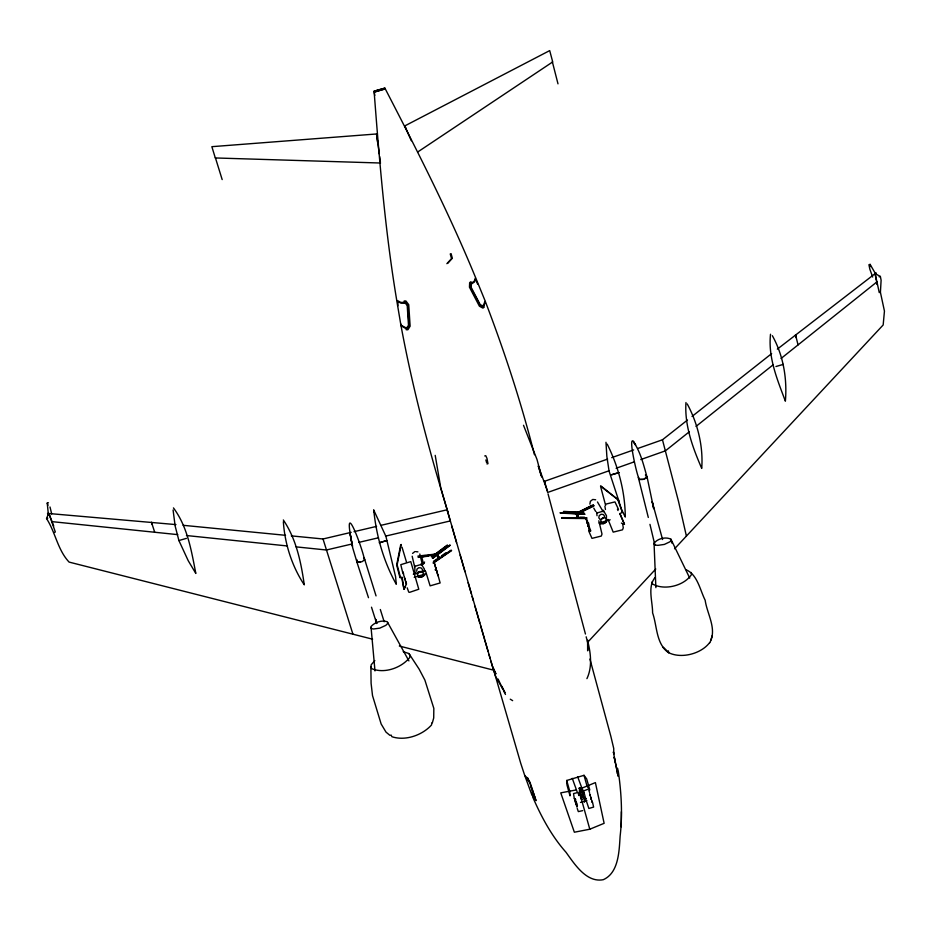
<?xml version="1.0" encoding="UTF-8"?>
<svg xmlns="http://www.w3.org/2000/svg" width="931" height="931" viewBox="0 0 931 931"><rect width="100%" height="100%" fill="white"/><g stroke="black" fill="none" stroke-linecap="round" stroke-linejoin="round"><path stroke-width="1.4" d="M597.05 515.716L596.573 512.131M587.775 640.179L587.67 650.816L587.566 640.586C590.766 652.736 592.5 666.945 586.926 678.641M532.602 796.773C541.225 816.615 551.559 835.991 565.99 852.261C574.497 863.991 586.402 882.96 603.253 879.702C618.894 872.847 619.127 850.713 620.139 836.05C622.641 814.52 621.396 792.642 618.277 771.229M621.384 811.727L621.221 826.786M770.519 334.241C767.982 357.69 777.385 379.72 785.38 401.203C787.265 378.789 783.402 355.491 772.346 335.684M586.867 518.451L586.879 517.764M582.585 793.794L582.794 792.584L579.594 787.952L579.315 794.434M535.15 798.623L531.066 786.974M613.773 754.331L613.727 748.431L610.864 736.363L589.928 659.067M709.725 642.797C717.324 629.03 707.095 614.111 705.163 600.227C700.124 590.219 697.459 574.671 686.322 569.877M655.191 577.406C647.185 586.611 652.701 601.705 652.596 612.866C657.251 626.226 655.878 643.81 668.702 652.794L662.93 647.231L666.794 651.072M674.544 548.813L883.17 324.966L884.45 311.094L880.412 292.311L881.11 280.196L880.365 276.472L875.582 273.854L870.113 264.392L868.937 264.73L869.822 269.106L872.673 277.054M576.813 517.112L577.115 513.865C581.293 519.195 574.788 518.695 577.115 513.865L575.893 513.668M532.602 795.924L531.752 794.597L532.02 792.153M416.704 571.285L416.972 569.109L418.787 567.712L421.08 567.898L422.546 569.574L422.243 571.762M186.433 538.351L178.903 540.55L175.144 526.015L173.085 510.002M178.903 540.55L188.225 560.706L195.836 573.461C191.379 550.745 187.643 526.946 173.445 507.907M431.856 722.863L431.519 724.981C422.267 735.281 405.264 741.227 391.928 736.712L390.985 734.966M589.893 504.16L590.37 501.32L592.756 499.458L595.665 499.772M389.926 735.362L385.993 732.103L381.14 723.969L372.516 695.597L371.097 683.342L370.875 666.875L371.26 664.687L374.832 660.591M374.995 670.925L370.98 626.575C374.728 622.269 381.815 619.802 387.273 621.78L408.918 660.917M580.327 788.231L579.187 788.569M401.692 577.627L403.926 589.044L402.18 577.453L399.969 577.651L396.664 565.012L400.737 544.635M402.18 577.453L400.458 577.476L397.141 564.838L401.214 544.472M215.375 157.676L222.172 179.578M432.356 722.805L433.706 717.976L433.834 708.375L424.897 680.119L419.148 669.156L408.953 653.574L403.239 651.665M710.69 640.353L712.366 635.454M583.178 797.145L583.341 796.028L582.073 795.051M579.001 795.016L579.315 794.178M581.27 797.483L581.34 798.856L582.247 799.287M372.609 639.19L69.092 562.091C57.559 549.802 55.523 532.439 46.55 518.59L47.993 514.843L49.238 514.459L53.707 525.945M404.403 588.869L406.521 583.679M403.926 589.044L404.985 586.449M655.878 587.659L654.051 543.32C657.449 538.572 665.746 536.5 670.925 539.212L689.731 578.093M709.655 642.576C701.252 653.853 681.341 659.02 668.726 652.701L668.377 650.85M447.799 511.689C429.075 450.557 412.689 388.681 401.028 325.792L401.436 324.954M400.889 325.07L396.839 301.016L400.947 303.134L405.381 303.169L407.219 305.601L408.488 325.268L407.033 327.596L405.299 327.549L400.889 325.07L401.249 324.302M398.014 301.923L397.816 305.88M584.424 802.231L584.47 799.671M581.503 796.924L580.944 798.449L582.212 799.461M446.868 263.682L451.523 258.597L450.255 253.988L451.081 253.639L452.361 258.259L447.706 263.345M385.12 88.992L374.343 92.053L384.608 88.934M655.773 569.004L587.589 642.343L586.169 636.804M581.479 799.333L579.582 787.835L584.447 798.437M534.452 454.712C521.267 402.681 504.521 351.581 485.33 301.458L484.015 305.601L482.607 306.59L479.919 305.124L470.516 287.19L470.679 283.641L474.24 281.22L475.566 277.543C448.963 212.757 417.018 150.298 384.887 88.131L374.099 91.191C379.429 161.075 385.166 231.097 396.722 300.271L400.83 302.389L405.567 302.424L407.731 305.298L409.046 325.582L407.324 328.34L405.439 328.294L401.028 325.792M439.129 557.483L438.059 558.786L437.302 554.853L439.129 557.483L437.302 554.853L438.047 553.794L436.907 554.876L418.217 557.006M432.671 555.656L436.976 555.144L438.129 554.05M374.099 91.191L384.887 88.131M689.219 431.844L665.409 450.848L640.761 459.565M696.016 426.41L773.102 364.836M781.039 358.493L876.955 281.884L875.315 274.703L876.385 274.284L875.315 274.703L876.222 280.219M412.573 553.41L414.9 551.559M637.782 448.474L662.465 439.781L687.485 420.044M692.036 416.448L771.648 353.617M777.338 349.137L876.129 272.864M601.763 519.067L604.161 517.182M580.188 787.789L579.094 788.115M432.938 557.844L449.987 545.019M421.196 564.617L424.606 562.056M431.449 556.936L447.392 544.984M421.278 564.896L423.558 563.197M432.682 556.401L446.356 546.206M421.976 564.908L424.257 563.208M444.774 547.917L447.055 546.218M432.368 558.135L438.07 553.875M439.211 553.026L449.452 545.391M433.008 558.158L450.104 545.403M433.543 562.173L450.872 550.279M433.031 562.976L451.523 550.291M424.699 575.137L421.662 577.22L418.031 577.092M433.439 561.346L436.907 558.972M441.538 555.795L446.158 552.63M434.742 562.126L451.523 550.64M644.566 478.976L647.103 477.266C643.577 464.93 640.586 451.861 633.103 441.224L635.605 445.053C625.469 425.665 637.91 480.966 639.609 479.477L643.018 479.43L647.126 477.161L645.486 474.996M417.833 151.916L552.711 61.923L549.697 50.6L404.787 125.918L405.951 128.583M619.871 513.586L624.468 524.293L619.871 513.586L622.443 512.376L618.452 500.005L600.972 486.017M581.468 795.132L580.385 796.913L581.654 797.914M577.08 512.783L593.396 504.66M578.756 513.039L593.827 505.533M578.407 512.434L592.244 505.661M588.439 508.314L593.466 505.847M581.351 512.073L593.931 505.905M578.465 512.446L591.313 506.324M576.126 789.965L560.753 792.863L574.357 832.221L589.8 829.218L604.126 823.318L595.398 782.599L581.06 788.499M54.161 532.474L55.325 532.008L49.238 514.459L47.993 514.843M584.016 775.314L587.054 786.206L589.8 789.93L586.681 778.898L584.016 775.314L566.711 780.469L566.956 784.856L570.005 795.854L569.772 791.35L566.711 780.469M609.27 470.69L547.661 492.452L544.542 481.292L607.617 459.088M616.124 468.27L633.918 461.974M611.725 457.645L633.662 449.917M582.678 810.633L578.337 811.611L577.22 808.445M605.674 504.148L614.949 501.902L618.498 509.315M416.145 573.973L414.9 571.89L414.795 566.409L418.089 565.35L421.487 564.442L424.385 569.097L424.513 571.518M597.05 512.969L603.695 511.014L606.465 515.693L606.384 521.826L603.381 523.885L599.75 523.769M583.946 799.252L586.402 798.519M580.479 802.452L586.856 800.555M283.361 521.744C284.793 543.983 292.136 566.607 304.286 584.843C301.05 562.336 296.337 539.13 283.327 519.964M413.306 574.171L425.327 570.633M414.202 577.278L426.235 573.752M599.04 523.036L610.166 519.777M783.32 364.37L775.942 366.523M484.748 455.957L485.738 455.678L486.983 458.378L487.984 463.673L486.983 463.964M48.331 513.993L47.237 503.101L48.459 502.74M46.55 518.59L47.784 518.23M879.167 276.821L880.365 276.472M587.822 789.325L583.656 790.873L585.704 798.903M291.298 535.872L323.022 538.979L351.208 532.346M354.036 531.682L376.59 526.376M380.814 525.375L447.066 509.792L450.15 520.476M351.732 544.053L326.385 550L296.093 546.869M358.772 542.401L378.486 537.781M385.527 536.128L450.301 520.941M600.495 486.133L618.452 500.005M622.443 512.376L617.963 500.122M880.412 292.311L879.236 292.532L876.955 281.884M421.79 556.191L424.513 555.83M428.597 555.295L436.767 554.236L428.085 555.26M419.485 556.284L425.223 555.598M422.08 556.214L424.943 555.877M429.249 555.353L433.555 554.841M420.079 556.913L424.385 556.389M418.322 557.378L428.365 556.168M417.938 556.075L436.616 553.957M379.313 153.964L376.531 133.971L211.861 146.679L215.305 157.956L380.57 163.018M642.995 479.337L639.585 479.384L638.329 477.463L648.302 517.45M360.262 562.231L356.992 562.219L356.654 559.554L356.922 562.138L361.822 561.777L364.545 559.927L364.161 557.739L376.043 595.898M561.672 518.288L585.913 518.555M580.199 517.17L584.482 517.229M562.103 517.636L584.959 517.927M561.602 517.985L585.878 518.299M563.732 511.759L578.174 512.481M563.197 512.131L570.412 512.492M560.66 512.725L568.946 513.144M575.847 513.493L584.272 513.924M560.276 513.074L584.831 514.319M563.627 511.387L583.865 512.457M560.171 512.702L584.715 514.028M47.504 513.4L175.959 524.595M415.901 551.652L417.914 551.85M183.163 525.305L285.538 535.313M418.252 572.111L420.277 572.321M51.636 521.593L177.786 534.638M186.444 535.534L287.435 545.973M399.329 646.033L493.558 670.145L440.724 487.646L435.208 455.364M552.339 61.76L557.995 83.848M621.408 523.071L623.968 524.409M510.281 699.193L512.644 700.647M582.631 793.189L583.33 793.724M583.097 796.936L583.749 798.135M583.202 796.75L583.935 798.123M593.757 508.105L595.619 511.375M590.813 530.938L588.427 524.84M616.881 767.947L617.858 768.936L617.858 774.732L614.227 757.299M532.613 795.621L535.465 799.298L529.646 782.494L524.758 775.558L531.752 794.597M600.216 519.556L598.819 517.869L599.192 515.669L601.03 514.273L603.276 514.471L604.626 516.17M645.509 475.078L647.103 477.266M476.078 280.219L477.591 284.083M408.953 653.574L410.001 655.343L409.721 657.507C401.424 667.934 384.363 673.939 371.818 668.691L370.875 666.875M603.207 510.188L603.695 511.014M597.458 501.949L603.207 511.782M577.651 776.745L584.214 794.329M582.515 789.942L583.306 791.408L582.026 789.057M471.633 282.989L470.946 281.721L469.666 282.593L469.457 287.19L479.407 306.194L482.898 308.103L484.167 307.207L483.561 305.915M373.75 510.083L385.934 536.431L395.582 576.65L396.28 584.272C383.642 561.579 376.333 535.942 373.75 510.083L374.134 512.19M502.938 689.394L498.108 679.071M504.206 691.931L505.475 694.468M621.896 510.269L625.283 517.066C625.132 491.917 618.452 466.652 607.21 444.122M529.786 782.517L524.56 774.964L520.697 763.187L492.883 667.364M501.902 686.298L504.916 692.617L495.711 676.639L492.86 667.341L495.874 673.66M617.428 509.304L618.033 510.572M687.229 403.938C697.785 423.419 703.37 446.636 701.718 468.409C692.769 447.671 684.448 425.548 685.961 402.529M492.86 667.341L495.781 673.858M617.369 773.137L617.753 773.998M588.462 522.873L588.764 523.664M404.787 125.918L411.327 140.744M589.754 793.98L590.312 795.481M590.72 797.239L590.952 797.937M402.867 571.855L403.6 573.927M534.918 798.658L536.07 800.613L530.065 782.552L527.353 777.536L527.714 778.665M547.486 491.009L538.281 465.977L541.109 475.578M523.513 425.292L537.024 459.542L541.691 477.044M47.237 503.101L48.016 505.23M572.274 778.339L577.045 791.571M152.312 524.619L151.439 522.198L154.709 532.253M588.625 530.763L591.976 538.374L601.31 536.047L601.996 534.057L598.808 520.766M588.811 790.338L589.556 792.49M591.697 800.963L592.267 802.475L591.744 800.206M579.024 795.633L577.883 792.502L573.543 793.573L574.287 798.693M575.311 798.868L575.661 799.904M404.485 577.313L404.52 577.72M406.416 584.354L402.902 572.216M407.208 587.833L408.744 592.128L409.628 592.337L418.787 589.23L410.769 561.614L400.784 564.675L402.704 572.6M356.922 562.138L368.49 597.69M618.906 501.146L609.083 471.156L606.861 456.388L605.976 442.283M591.069 798.565L591.301 799.229L591.08 798.333M352.919 634.151L323.022 538.979M608.036 519.417L613.192 532.136L622.513 529.82L623.27 527.807L622.769 524.549M575.812 803.116L576.033 803.79L575.8 802.894M588.753 524.49L588.951 525.096M371.504 607.198L376.671 623.514M576.196 801.952L576.661 803.604L576.429 802.708M575.684 802.487L575.451 801.789L575.695 802.72M380.325 609.502L384.177 621.757M404.869 578.907L405.206 579.92L404.822 578.454M590.789 796.948L591.29 798.623M590.731 797.879L591.232 799.531M586.053 800.043L588.858 808.48L593.617 807.084L592.558 802.359M576.126 802.243L576.615 803.86M402.029 547.207L406.533 562.266M435.976 568.62L435.661 567.607L438.047 575.777L434.195 562.545L435.976 568.899M436.267 569.691L436.569 570.715L436.336 569.865M356.992 562.219L352.733 547.928L350.207 534.266L352.488 546.171C341.642 493.407 361.728 545.45 364.58 560.02M437.849 554.329L438.862 557.762M425.711 571.541L430.11 585.855L440.142 582.957L437.942 574.986M484.97 640.842L488.123 651.642M488.915 654.342L490.09 658.38M490.881 661.08L492.848 667.83M479.744 622.851L474.938 606.221M480.559 625.62L484.586 639.492M451.744 526.015L456.551 542.61M460.147 555.051L464.941 571.646M468.142 582.713L471.342 593.78M472.133 596.538L473.332 600.693M435.184 569.551L435.359 570.156M662.581 539.538L652.2 501.669L653.713 508.71L647.126 477.161M590.952 798.17L590.708 797.273M580.932 797.506L589.8 829.218M485.866 459.961L486.61 462.626M376.473 622.094L375.705 619.348L376.799 623.409M548.033 493.837L585.448 634.023M577.069 804.57L577.418 805.874M575.323 799.368L575.672 800.648M405.73 581.107L406.277 583.155M662.465 439.781L678.513 501.413L686.403 536.058M600.856 487.507L605.627 505.393M590.277 796.273L589.742 794.166M576.312 513.749L577.22 517.194M423 561.987L422.127 558.414M691.105 572.46L691.605 574.38C684.273 585.902 664.14 590.836 652.387 583.877L651.991 581.922M544.542 481.292L545.229 483.992M671.914 543.134L670.925 539.212A8.635 3.084 -13.8 0 1 669.773 541.865L664.362 544.426L657.926 545.345A8.635 3.084 -13.8 0 1 654.225 544.123L654.051 543.32M798.042 344.912L795.528 334.776L796.098 337.627M614.157 757.38L615.333 762.198M587.17 520.045L587.705 522.268M419.8 554.003L422.43 564.791M613.645 753.074L613.366 751.922L618.068 776.163L617.881 773.929M421.266 563.534L421.487 564.442M50.006 506.999L51.694 513.935M649.954 524.362L654.9 545.101M414.586 565.501L414.795 566.409M412.177 556.238L414.679 567.072M870.113 264.392L870.555 266.58M374.309 92.693L374.809 95.393M876.467 281.616L876.944 284.444M604.894 506.161L605.453 509.49M379.673 156.548L380.383 161.726M376.531 133.971L377.672 142.629M406.044 328.306L406.195 329.725L407.894 329.76L410.129 326.199L408.732 304.693L405.916 300.969L404.205 300.957L404.275 302.412M387.692 622.513A8.67 3.119 -17.5 0 1 385.597 625.457L379.79 628.146L373.622 628.984A8.67 3.119 -17.5 0 1 370.817 627.471M576.987 806.84L574.508 798.612L576.987 806.84M585.902 518.055L589.835 531.229L585.902 518.055M587.414 523.094L588.334 526.19L587.414 523.094M471.191 284.188L471.063 287.19L480.187 304.565L482.456 305.81L483.748 304.903L485.074 300.771L475.857 278.241L474.531 281.918L471.191 284.188M423.477 573.368L423.221 575.602L421.336 577.011L419.031 576.824L417.588 575.09L417.856 572.902L419.695 571.506L422.046 571.681L423.477 573.368M606.64 519.626L606.314 521.872L604.475 523.269L602.159 523.094L600.798 521.337L601.135 519.137L603.02 517.717L605.29 517.915L606.64 519.626M438.303 558.274L437.302 554.853L438.303 558.274M386.737 540.55L379.231 542.773L386.749 540.574M618.871 472.622L611.411 474.81L618.882 472.657M578.488 517.38L577.115 513.865L578.465 517.368"/></g></svg>
